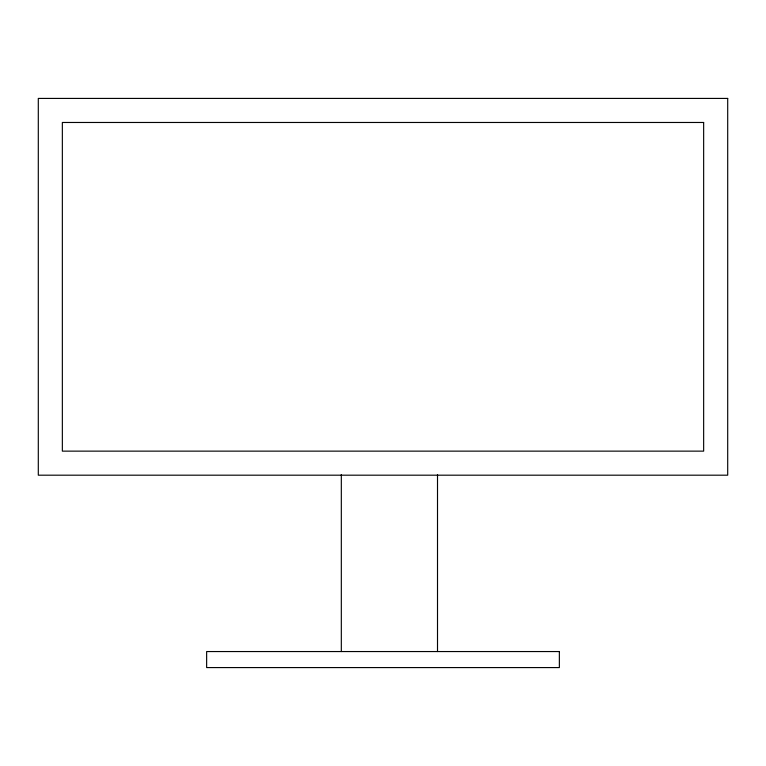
<?xml version="1.0" encoding="UTF-8"?>
<svg xmlns="http://www.w3.org/2000/svg" width="766" height="766" viewBox="0 0 766 766"><rect width="100%" height="100%" fill="white"/><g stroke="black" fill="none" stroke-linecap="round" stroke-linejoin="round"><path stroke-width="1.15" d="M437.51 474.566L437.51 651.55M341.32 474.566L341.32 651.55M727.7 98.421L38.3 98.421L38.3 475.188L727.7 475.188L727.7 98.421M703.648 122.474L62.352 122.474L62.352 451.136L703.648 451.136L703.648 122.474M559.362 651.55L206.638 651.55L206.638 667.579L559.362 667.579L559.362 651.55"/></g></svg>
